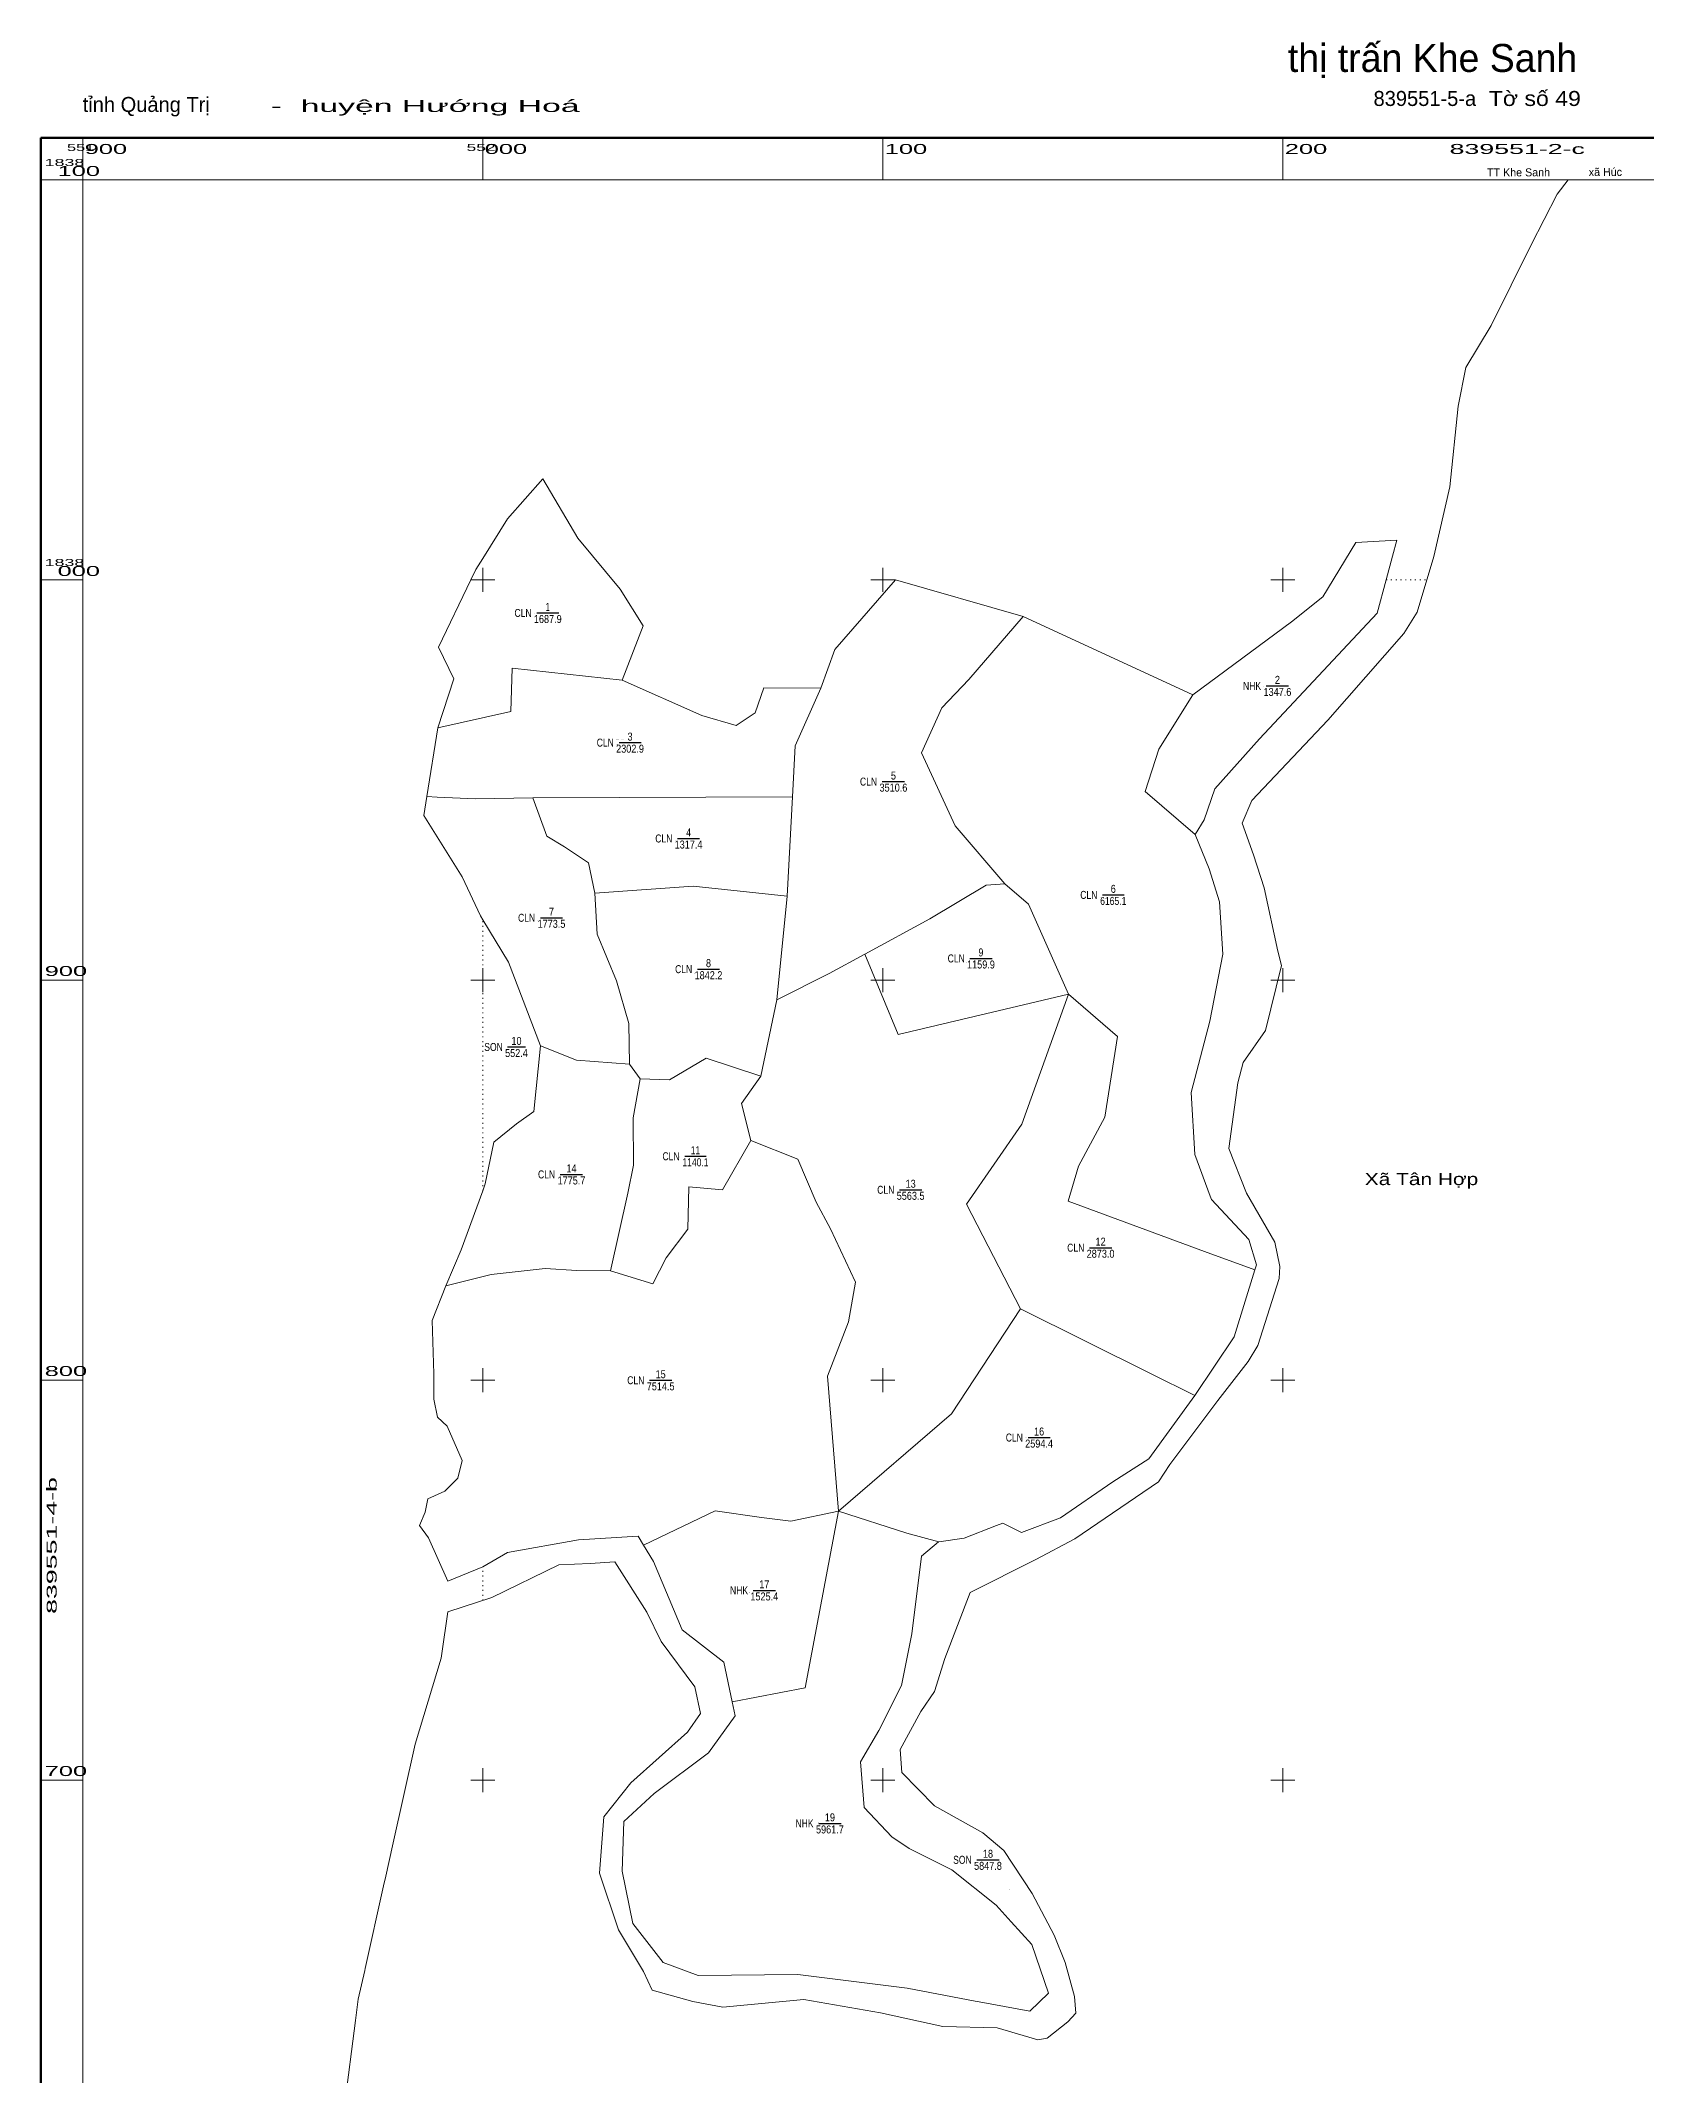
# Model space of a CAD drawing. Header units: metres. Extents: x 551890 to 552618, y 1837259 to 1838146.
# Drawn here: x 551890 to 552291, y 1837626 to 1838135 of the extents above; entities that cross this region are included whole.
import ezdxf
from ezdxf.enums import TextEntityAlignment as Align

# ---------------------------------------------------------------- set-up
doc = ezdxf.new("R2010")
doc.units = ezdxf.units.M
doc.header["$LTSCALE"] = 0.8
doc.linetypes.add('DOTTED', pattern=[1.5, 0.3, -1.2])
for name, color, linetype, lineweight in [('10', 7, 'Continuous', 13), ('13', 7, 'Continuous', 25), ('24', 7, 'DOTTED', 13), ('31', 7, 'Continuous', 13), ('46', 7, 'Continuous', 13), ('49', 7, 'Continuous', 13), ('63', 7, 'Continuous', 13)]:
    doc.layers.add(name, color=color, linetype=linetype, lineweight=lineweight)
for name, color, linetype in [('15', 7, 'Continuous'), ('28', 7, 'Continuous'), ('36', 7, 'Continuous'), ('48', 7, 'Continuous')]:
    doc.layers.add(name, color=color, linetype=linetype)

msp = doc.modelspace()

# ---------------------------------------------------------------- linework, layer by layer
at = {"layer": '10'}
for p, q in [((552103.19, 1838000), (552087.99, 1837982.63)), ((552103.19, 1838000), (552135.08, 1837990.89)), ((552135.08, 1837990.89), (552177.53, 1837971.3)), ((552084.53, 1837972.96), (552087.99, 1837982.63)), ((552012.55, 1837945.51), (552077.39, 1837945.78)), ((552076.06, 1837920.96), (552077.39, 1837945.78)), ((552073.52, 1837895.08), (552076.06, 1837920.96)), ((552069.55, 1837875.93), (552073.52, 1837895.08)), ((552036.71, 1837878.94), (552039.37, 1837875.32)), ((552180.41, 1837832.17), (552193.02, 1837827.54)), ((552134.44, 1837817.76), (552166.93, 1837801.65)), ((552166.93, 1837801.65), (552178.02, 1837796.16)), ((552088.9, 1837767.18), (552106.05, 1837761.75)), ((552106.05, 1837761.75), (552114, 1837759.54))]:
    msp.add_line(p, q, dxfattribs=at)
for points in [[(552034.38, 1837997.67), (552023.8, 1838010.42), (552015.03, 1838025.26)], [(552177.53, 1837971.3), (552202.17, 1837989.53), (552210.03, 1837995.78), (552218.24, 1838009.41), (552228.52, 1838009.96)], [(552034.82, 1837974.97), (552040.08, 1837988.54), (552034.38, 1837997.67)], [(552135.08, 1837990.89), (552121.49, 1837975.11), (552114.72, 1837968.05), (552109.7, 1837956.8), (552118.1, 1837938.51), (552130.53, 1837924.07)], [(551988.79, 1837963.08), (552007, 1837967.16), (552007.35, 1837977.97), (552034.82, 1837974.97)], [(552034.82, 1837974.97), (552054.73, 1837966.1), (552063.37, 1837963.59), (552068.1, 1837966.83), (552070.24, 1837973.05), (552084.53, 1837972.96)], [(552077.39, 1837945.78), (552078.11, 1837958.5), (552084.53, 1837972.96)], [(552178.11, 1837936.38), (552165.58, 1837947.09), (552169, 1837957.69), (552177.53, 1837971.3)], [(552012.55, 1837945.51), (551998.15, 1837945.29), (551988.57, 1837945.73), (551986.04, 1837945.89)], [(552028, 1837921.67), (552026.42, 1837929.27), (552020.46, 1837933.28), (552015.99, 1837935.93), (552012.55, 1837945.51)], [(552028, 1837921.67), (552052.63, 1837923.47), (552076.06, 1837920.96)], [(552036.71, 1837878.94), (552036.48, 1837889.14), (552033.4, 1837899.78), (552028.61, 1837911.5), (552028, 1837921.67)], [(552095.5, 1837906.46), (552111.79, 1837915.28), (552125.84, 1837923.74), (552130.53, 1837924.07)], [(552146.39, 1837896.49), (552136.41, 1837918.92), (552130.53, 1837924.07)], [(552095.5, 1837906.46), (552086.57, 1837901.62), (552073.52, 1837895.08)], [(552095.5, 1837906.46), (552103.88, 1837886.41), (552146.39, 1837896.49)], [(552146.39, 1837896.49), (552134.73, 1837863.92), (552120.92, 1837843.99), (552134.44, 1837817.76)], [(552146.39, 1837896.49), (552158.68, 1837885.85), (552155.54, 1837865.7), (552148.9, 1837853.47), (552146.31, 1837844.69), (552180.41, 1837832.17)], [(552014.41, 1837883.53), (552023.44, 1837879.97), (552036.71, 1837878.94)], [(552069.55, 1837875.93), (552055.86, 1837880.45), (552046.65, 1837875.04), (552039.37, 1837875.32)], [(552031.93, 1837827.29), (552036.27, 1837846.71), (552037.69, 1837853.74), (552037.59, 1837865.55), (552039.37, 1837875.32)], [(552067.03, 1837859.87), (552064.68, 1837869.11), (552069.55, 1837875.93)], [(552067.03, 1837859.87), (552059.9, 1837847.53), (552051.52, 1837848.29), (552051.25, 1837837.71), (552045.82, 1837830.58), (552042.55, 1837824.06), (552031.93, 1837827.29)], [(552067.03, 1837859.87), (552078.79, 1837855.2), (552083.37, 1837844.44), (552086.93, 1837837.83), (552093.2, 1837824.43), (552091.43, 1837814.56), (552086.16, 1837800.99), (552088.9, 1837767.18)], [(552031.93, 1837827.29), (552023.52, 1837827.36), (552015.63, 1837827.89), (552002.08, 1837826.36), (551990.8, 1837823.57)], [(552134.44, 1837817.76), (552117.2, 1837791.52), (552088.9, 1837767.18)], [(552088.9, 1837767.18), (552077.04, 1837764.7), (552069.67, 1837765.67), (552058.13, 1837767.29), (552040.19, 1837758.72)], [(552062.35, 1837719.53), (552080.61, 1837723.01), (552088.9, 1837767.18)]]:
    msp.add_lwpolyline(points, dxfattribs=at)
at = {"layer": '13'}
for p, q in [((552013.5, 1837991.76), (552019.02, 1837991.76)), ((552195.86, 1837973.52), (552201.44, 1837973.52)), ((552034.06, 1837959.34), (552039.58, 1837959.34)), ((552099.87, 1837949.6), (552105.45, 1837949.6)), ((552048.69, 1837935.38), (552054.21, 1837935.38)), ((552154.92, 1837921.28), (552160.32, 1837921.28)), ((552014.4, 1837915.56), (552019.96, 1837915.56)), ((552053.65, 1837902.71), (552059.21, 1837902.71)), ((552121.78, 1837905.39), (552127.3, 1837905.39)), ((552006.17, 1837883.26), (552010.69, 1837883.26)), ((552050.48, 1837855.94), (552055.88, 1837855.94)), ((552019.39, 1837851.4), (552024.97, 1837851.4)), ((552104.18, 1837847.56), (552109.74, 1837847.56)), ((552151.66, 1837833.08), (552157.22, 1837833.08)), ((552041.69, 1837799.94), (552047.25, 1837799.94)), ((552136.31, 1837785.62), (552141.83, 1837785.62)), ((552067.62, 1837747.41), (552073.14, 1837747.41)), ((552083.99, 1837689.16), (552089.57, 1837689.16)), ((552123.51, 1837680.06), (552129.07, 1837680.06))]:
    msp.add_line(p, q, dxfattribs=at)
at = {"layer": '24'}
for p, q in [((552225.83, 1838000), (552235.97, 1838000)), ((552000, 1837847.27), (552000, 1837915.06)), ((552000, 1837744.87), (552000, 1837753.27))]:
    msp.add_line(p, q, dxfattribs=at)
at = {"layer": '31'}
for p, q in [((552227.43, 1838005.93), (552228.52, 1838009.96)), ((552227.43, 1838005.93), (552225.83, 1838000)), ((551988.79, 1837963.08), (551986.04, 1837945.89))]:
    msp.add_line(p, q, dxfattribs=at)
for points in [[(552015.03, 1838025.26), (552006.17, 1838015.26), (552000, 1838005.37)], [(552000, 1838005.37), (551998.28, 1838002.61), (551997.02, 1838000)], [(551988.79, 1837963.08), (551992.77, 1837975.26), (551988.92, 1837983.19), (551997.02, 1838000)], [(552178.11, 1837936.38), (552180.3, 1837940.02), (552183.02, 1837947.83), (552194.18, 1837960.29), (552223.58, 1837991.67), (552225.83, 1838000)], [(551986.04, 1837945.89), (551985.3, 1837941.13), (551994.83, 1837925.83), (551999.42, 1837916.01), (552000, 1837915.06)], [(552178.11, 1837936.38), (552181.56, 1837927.76), (552184.2, 1837919.53), (552185.03, 1837906.47), (552181.73, 1837889.73)], [(552000, 1837915.06), (552006.46, 1837904.48), (552014.41, 1837883.53)], [(552181.73, 1837889.73), (552177.07, 1837871.9), (552177.99, 1837856.36)], [(552014.41, 1837883.53), (552012.75, 1837867.11), (552008.41, 1837864.02), (552002.78, 1837859.45), (552000.64, 1837849.02), (552000, 1837847.27)], [(552177.99, 1837856.36), (552181.82, 1837845.99), (552182.14, 1837845.11), (552191.46, 1837835.13), (552193.4, 1837828.77), (552193.02, 1837827.54)], [(552000, 1837847.27), (551994.61, 1837832.57), (551990.8, 1837823.57)], [(552178.02, 1837796.16), (552187.85, 1837810.81), (552193.02, 1837827.54)], [(551990.8, 1837823.57), (551987.38, 1837814.85), (551987.78, 1837801.56), (551987.81, 1837795.19), (551988.68, 1837790.75), (551991.13, 1837788.5), (551994.83, 1837779.91), (551993.79, 1837775.47), (551990.54, 1837772.2), (551986.27, 1837770.27), (551985.62, 1837766.97), (551984.23, 1837763.62), (551986.46, 1837760.54), (551991.26, 1837749.68), (552000, 1837753.27)], [(552114, 1837759.54), (552120.32, 1837760.5), (552128.41, 1837763.62), (552130.01, 1837764.24), (552134.68, 1837761.91), (552144.39, 1837765.55), (552157.47, 1837774.54), (552166.54, 1837780.33), (552178.02, 1837796.16)], [(552000, 1837753.27), (552006.18, 1837756.85), (552023.96, 1837760.02), (552038.82, 1837760.96), (552040.19, 1837758.72)], [(552040.19, 1837758.72), (552042.68, 1837754.65), (552049.86, 1837737.59), (552060.25, 1837729.5), (552062.35, 1837719.53)], [(552132.12, 1837664.56), (552128.35, 1837668.74), (552117.25, 1837677.59), (552106.56, 1837682.87), (552102.24, 1837685.81), (552095.32, 1837693.17), (552094.45, 1837704.56), (552098.99, 1837712.38), (552104.7, 1837723.62), (552107.26, 1837736.58), (552109.71, 1837755.97), (552113.94, 1837759.53), (552114, 1837759.54)], [(552062.35, 1837719.53), (552063.08, 1837716.07), (552056.47, 1837706.79), (552042.84, 1837696.66), (552035.29, 1837689.66), (552034.88, 1837677.22), (552037.5, 1837664.12), (552045.09, 1837654.35), (552053.82, 1837651.14), (552078.77, 1837651.38), (552106.1, 1837647.99), (552123.12, 1837644.73)], [(552123.12, 1837644.73), (552124.08, 1837644.55), (552136.79, 1837642.2), (552141.45, 1837646.69), (552137.26, 1837658.86), (552132.12, 1837664.56)]]:
    msp.add_lwpolyline(points, dxfattribs=at)
at = {"layer": '46'}
for points in [[(551989.79, 1837731.61), (551991.3, 1837742.04), (552002.26, 1837745.6), (552019.04, 1837753.79), (552026.84, 1837754.12), (552033.02, 1837754.52), (552041, 1837741.98), (552044.62, 1837734.66), (552053.05, 1837723.34), (552054.46, 1837716.62), (552051.16, 1837711.98), (552036.98, 1837699.27), (552030.3, 1837690.84), (552029.18, 1837676.76), (552033.94, 1837662.52), (552040.2, 1837652.16), (552042.32, 1837647.43), (552052.48, 1837644.64), (552060.04, 1837643.24), (552080.28, 1837645.16), (552099.4, 1837641.83), (552115.02, 1837638.36), (552128.6, 1837638.08), (552135.1, 1837636.11), (552138.79, 1837635.06), (552141.09, 1837635.46), (552146.22, 1837639.56), (552148.24, 1837641.74), (552147.94, 1837645.91), (552145.58, 1837654.38), (552142.85, 1837661.2), (552137.38, 1837671.64), (552130.25, 1837682.4), (552125, 1837686.82), (552112.9, 1837693.57), (552104.79, 1837701.92), (552104.36, 1837707.62), (552109.48, 1837717.14), (552112.92, 1837722.11), (552115.55, 1837730.4), (552121.86, 1837746.9), (552138.28, 1837755.14), (552148, 1837760.32), (552168.96, 1837774.53), (552171.72, 1837778.9), (552183.71, 1837794.92), (552191.3, 1837804.64), (552193.73, 1837808.67), (552199.1, 1837825.4), (552199.21, 1837828.39), (552197.98, 1837834.46), (552190.95, 1837846.71), (552186.5, 1837857.86), (552188.74, 1837874.29), (552190.07, 1837879.38), (552195.66, 1837887.38), (552199.7, 1837903.63), (552198.72, 1837907.18), (552195.32, 1837923.08), (552192.69, 1837931.31), (552189.83, 1837939.17), (552192.28, 1837944.9), (552211.26, 1837964.96), (552230.28, 1837986.66), (552233.58, 1837991.96), (552237.73, 1838005.9), (552241.78, 1838023.26), (552243.84, 1838043.47), (552245.76, 1838053.12), (552252.04, 1838063.59), (552262.04, 1838083.77), (552268.6, 1838096.45), (552271.32, 1838100)], [(551975.23, 1837673.58), (551975.76, 1837675.95), (551977.44, 1837683.52), (551983.13, 1837709), (551989.63, 1837730.49), (551989.79, 1837731.61)], [(551968.21, 1837639.87), (551968.89, 1837645.18), (551970.49, 1837652.37), (551970.61, 1837652.89), (551975.23, 1837673.58)], [(551963.97, 1837606.95), (551965.43, 1837618.24), (551965.47, 1837618.53), (551968.21, 1837639.87)]]:
    msp.add_lwpolyline(points, dxfattribs=at)
at = {"layer": '49'}
msp.add_line((552006.46, 1837904.48), (552014.41, 1837883.53), dxfattribs=at)
at = {"layer": '63'}
for p, q in [((551900, 1838100), (551900, 1838110.5)), ((552000, 1838100), (552000, 1838110.5)), ((552100, 1838100), (552100, 1838110.5)), ((552200, 1838100), (552200, 1838110.5)), ((551900, 1838100), (551889.5, 1838100)), ((552000, 1837997), (552000, 1838003)), ((552100, 1837997), (552100, 1838003)), ((552200, 1837997), (552200, 1838003)), ((551900, 1838000), (551889.5, 1838000)), ((551997, 1838000), (552003, 1838000)), ((552097, 1838000), (552103, 1838000)), ((552197, 1838000), (552203, 1838000)), ((552000, 1837897), (552000, 1837903)), ((552100, 1837897), (552100, 1837903)), ((552200, 1837897), (552200, 1837903)), ((551900, 1837900), (551889.5, 1837900)), ((551997, 1837900), (552003, 1837900)), ((552097, 1837900), (552103, 1837900)), ((552197, 1837900), (552203, 1837900)), ((551900, 1837800), (551889.5, 1837800)), ((551997, 1837800), (552003, 1837800)), ((552000, 1837797), (552000, 1837803)), ((552097, 1837800), (552103, 1837800)), ((552100, 1837797), (552100, 1837803)), ((552197, 1837800), (552203, 1837800)), ((552200, 1837797), (552200, 1837803)), ((552000, 1837697), (552000, 1837703)), ((552100, 1837697), (552100, 1837703)), ((552200, 1837697), (552200, 1837703)), ((551900, 1837700), (551889.5, 1837700)), ((551997, 1837700), (552003, 1837700)), ((552097, 1837700), (552103, 1837700)), ((552197, 1837700), (552203, 1837700))]:
    msp.add_line(p, q, dxfattribs=at)
at = {"layer": '63', "lineweight": 158}
msp.add_lwpolyline([(551889.5, 1838110.5), (552610.5, 1838110.5), (552610.5, 1837389.5), (551889.5, 1837389.5)], close=True, dxfattribs=at)
at = {"layer": '63'}
msp.add_lwpolyline([(551900, 1838100), (552600, 1838100), (552600, 1837400), (551900, 1837400)], close=True, dxfattribs=at)

# ---------------------------------------------------------------- texts
at = {"layer": '13', "width": 0.8}
for s, p in [('CLN ', (552012.81, 1837990.76)), ('NHK ', (552195.16, 1837972.52)), ('CLN ', (552033.37, 1837958.34)), ('CLN ', (552099.17, 1837948.6)), ('CLN ', (552048, 1837934.38)), ('CLN ', (552154.24, 1837920.28)), ('CLN ', (552013.7, 1837914.56)), ('CLN ', (552121.09, 1837904.39)), ('CLN ', (552052.96, 1837901.71)), ('SON ', (552005.61, 1837882.26)), ('CLN ', (552049.8, 1837854.94)), ('CLN ', (552018.69, 1837850.4)), ('CLN ', (552103.48, 1837846.56)), ('CLN ', (552150.97, 1837832.08)), ('CLN ', (552040.99, 1837798.94)), ('CLN ', (552135.62, 1837784.62)), ('NHK ', (552066.93, 1837746.41)), ('NHK ', (552083.29, 1837688.16)), ('SON ', (552122.82, 1837679.06))]:
    msp.add_text(s, height=2, dxfattribs=at).set_placement(p, align=Align.RIGHT)
at = {"layer": '13'}
for s, width, p in [('1', 0.7, (552016.255, 1837992.27)), ('1687.9', 0.85, (552016.26, 1837989.25)), ('1347.6', 0.85, (552198.65, 1837971.01)), ('2', 0.85, (552198.65, 1837974.03)), ('3', 0.85, (552036.82, 1837959.85)), ('2302.9', 0.85, (552036.82, 1837956.83)), ('5', 0.85, (552102.66, 1837950.11)), ('3510.6', 0.85, (552102.66, 1837947.09)), ('4', 0.8, (552051.45, 1837935.89)), ('1317.4', 0.85, (552051.45, 1837932.87)), ('6', 0.85, (552157.61, 1837921.79)), ('7', 0.85, (552017.18, 1837916.07)), ('6165.1', 0.8, (552157.615, 1837918.77)), ('1773.5', 0.85, (552017.18, 1837913.05)), ('9', 0.8, (552124.54, 1837905.9)), ('1842.2', 0.85, (552056.43, 1837900.2)), ('8', 0.85, (552056.43, 1837903.22)), ('1159.9', 0.85, (552124.54, 1837902.88)), ('10', 0.85, (552008.435, 1837883.77)), ('552.4', 0.85, (552008.43, 1837880.75)), ('1140.1', 0.8, (552053.175, 1837853.43)), ('11', 0.8, (552053.17, 1837856.45)), ('1775.7', 0.85, (552022.18, 1837848.89)), ('14', 0.85, (552022.185, 1837851.91)), ('13', 0.85, (552106.965, 1837848.07)), ('5563.5', 0.85, (552106.96, 1837845.05)), ('12', 0.85, (552154.445, 1837833.59)), ('2873.0', 0.85, (552154.44, 1837830.57)), ('7514.5', 0.85, (552044.47, 1837797.43)), ('15', 0.85, (552044.465, 1837800.45)), ('2594.4', 0.85, (552139.07, 1837783.11)), ('16', 0.85, (552139.075, 1837786.13)), ('17', 0.85, (552070.385, 1837747.92)), ('1525.4', 0.85, (552070.38, 1837744.9)), ('5961.7', 0.85, (552086.78, 1837686.65)), ('19', 0.85, (552086.785, 1837689.67)), ('18', 0.85, (552126.295, 1837680.57)), ('5847.8', 0.85, (552126.29, 1837677.55))]:
    msp.add_text(s, height=2, dxfattribs=dict(at, width=width)).set_placement(p, align=Align.CENTER)
at = {"layer": '15'}
for s, width, p in [('CLN', 1.1, (552012.895, 1837991.66)), ('1', 0.65, (552012.895, 1837991.78)), ('NHK', 1.1, (552195.235, 1837973.26)), ('2', 0.65, (552195.245, 1837973.38)), ('CLN', 1.1, (552033.625, 1837958.86)), ('3', 0.8, (552033.62, 1837958.98)), ('CLN', 1.1, (552099.485, 1837949.06)), ('5', 0.8, (552099.48, 1837949.18)), ('CLN', 1.1, (552048.315, 1837934.84)), ('4', 0.8, (552048.31, 1837934.96)), ('CLN', 1.1, (552154.555, 1837920.57)), ('6', 0.8, (552154.55, 1837920.69)), ('CLN', 1.1, (552013.905, 1837914.74)), ('7', 0.95, (552013.895, 1837914.86)), ('CLN', 1.1, (552052.885, 1837901.56)), ('8', 0.8, (552052.88, 1837901.68)), ('CLN', 1.1, (552120.895, 1837904.45)), ('9', 0.8, (552120.89, 1837904.57)), ('10', 0.95, (552005.53, 1837882.67)), ('CLN', 1.1, (552049.055, 1837855.68)), ('11', 0.85, (552049.055, 1837855.8)), ('CLN', 1.1, (552018.775, 1837851.26)), ('14', 0.95, (552018.77, 1837851.38)), ('CLN', 1.1, (552104.295, 1837847.01)), ('13', 0.95, (552104.29, 1837847.13)), ('CLN', 1.1, (552154.075, 1837837.23)), ('12', 0.85, (552154.075, 1837837.35)), ('CLN', 1.1, (552041.075, 1837799.73)), ('15', 0.95, (552041.07, 1837799.85)), ('CLN', 1.1, (552135.825, 1837785.35)), ('16', 0.95, (552135.82, 1837785.47)), ('NHK', 1.1, (552066.725, 1837746.75)), ('NHK', 1.1, (552083.985, 1837689.17)), ('19', 0.95, (552083.99, 1837689.29)), ('18', 0.95, (552131.73, 1837672.82))]:
    msp.add_text(s, height=0.1, dxfattribs=dict(at, width=width)).set_placement(p, align=Align.CENTER)
for s, p in [('SON', (552005.53, 1837882.55)), ('17', (552066.725, 1837746.87)), ('SON', (552131.73, 1837672.7))]:
    msp.add_text(s, height=0.1, dxfattribs=at).set_placement(p, align=Align.CENTER)
at = {"layer": '28'}
msp.add_text('TT Khe Sanh             xã Húc', height=2, rotation=0.245, dxfattribs=at).set_placement((552267.916, 1838100.941), align=Align.CENTER)
at = {"layer": '36'}
msp.add_text('Lê Thị Hồng', height=0.2, dxfattribs=at).set_placement((552197.92, 1837971.52))
msp.add_text('Phan Thị Cam', height=0.2, dxfattribs=at).set_placement((552034.29, 1837959.97), align=Align.CENTER)
at = {"layer": '48', "width": 1.3}
msp.add_text('Xã Tân Hợp', height=3, dxfattribs=at).set_placement((552234.665, 1837848.73), align=Align.CENTER)
at = {"layer": '63'}
for s, height, p in [('thị trấn Khe Sanh', 7, (552237.422, 1838127)), ('839551-5-a', 3.75, (552235.5, 1838118.5))]:
    msp.add_text(s, height=height, dxfattribs=at).set_placement(p, align=Align.CENTER)
msp.add_text('tỉnh Quảng Trị', height=3.75, dxfattribs=at).set_placement((551900, 1838117))
for s, height, width, p in [('  -  huyện Hướng Hoá', 3, 2.1, (551942.32, 1838117)), ('1838', 1.75, 1.9, (551890.5, 1838103.5)), ('900', 2.5, 1.9, (551900.5, 1838106.5)), ('000', 2.5, 1.9, (552000.5, 1838106.5)), ('100', 2.5, 1.9, (552100.5, 1838106.5)), ('200', 2.5, 1.9, (552200.5, 1838106.5)), ('1838', 1.75, 1.9, (551890.5, 1838003.5)), ('900', 2.5, 1.9, (551890.5, 1837901)), ('800', 2.5, 1.9, (551890.5, 1837801)), ('700', 2.5, 1.9, (551890.5, 1837701))]:
    msp.add_text(s, height=height, dxfattribs=dict(at, width=width)).set_placement(p)
for s, height, width, p in [('Tờ số 49', 3.75, 1.15, (552262.995, 1838118.5)), ('839551-2-c', 2.5, 2, (552258.59, 1838106.5))]:
    msp.add_text(s, height=height, dxfattribs=dict(at, width=width)).set_placement(p, align=Align.CENTER)
for s, height, width, p in [('551', 1.75, 1.75, (551902.9, 1838107.25)), ('552', 1.75, 1.85, (552003.19, 1838107.25)), ('100', 2.5, 1.9, (551904.32, 1838101)), ('000', 2.5, 1.9, (551904.32, 1838001))]:
    msp.add_text(s, height=height, dxfattribs=dict(at, width=width)).set_placement(p, align=Align.RIGHT)
at = {"layer": '63', "width": 2}
msp.add_text('839551-4-b', height=2.5, rotation=90, dxfattribs=at).set_placement((551893.5, 1837758.63), align=Align.CENTER)

doc.saveas('drawing.dxf')
